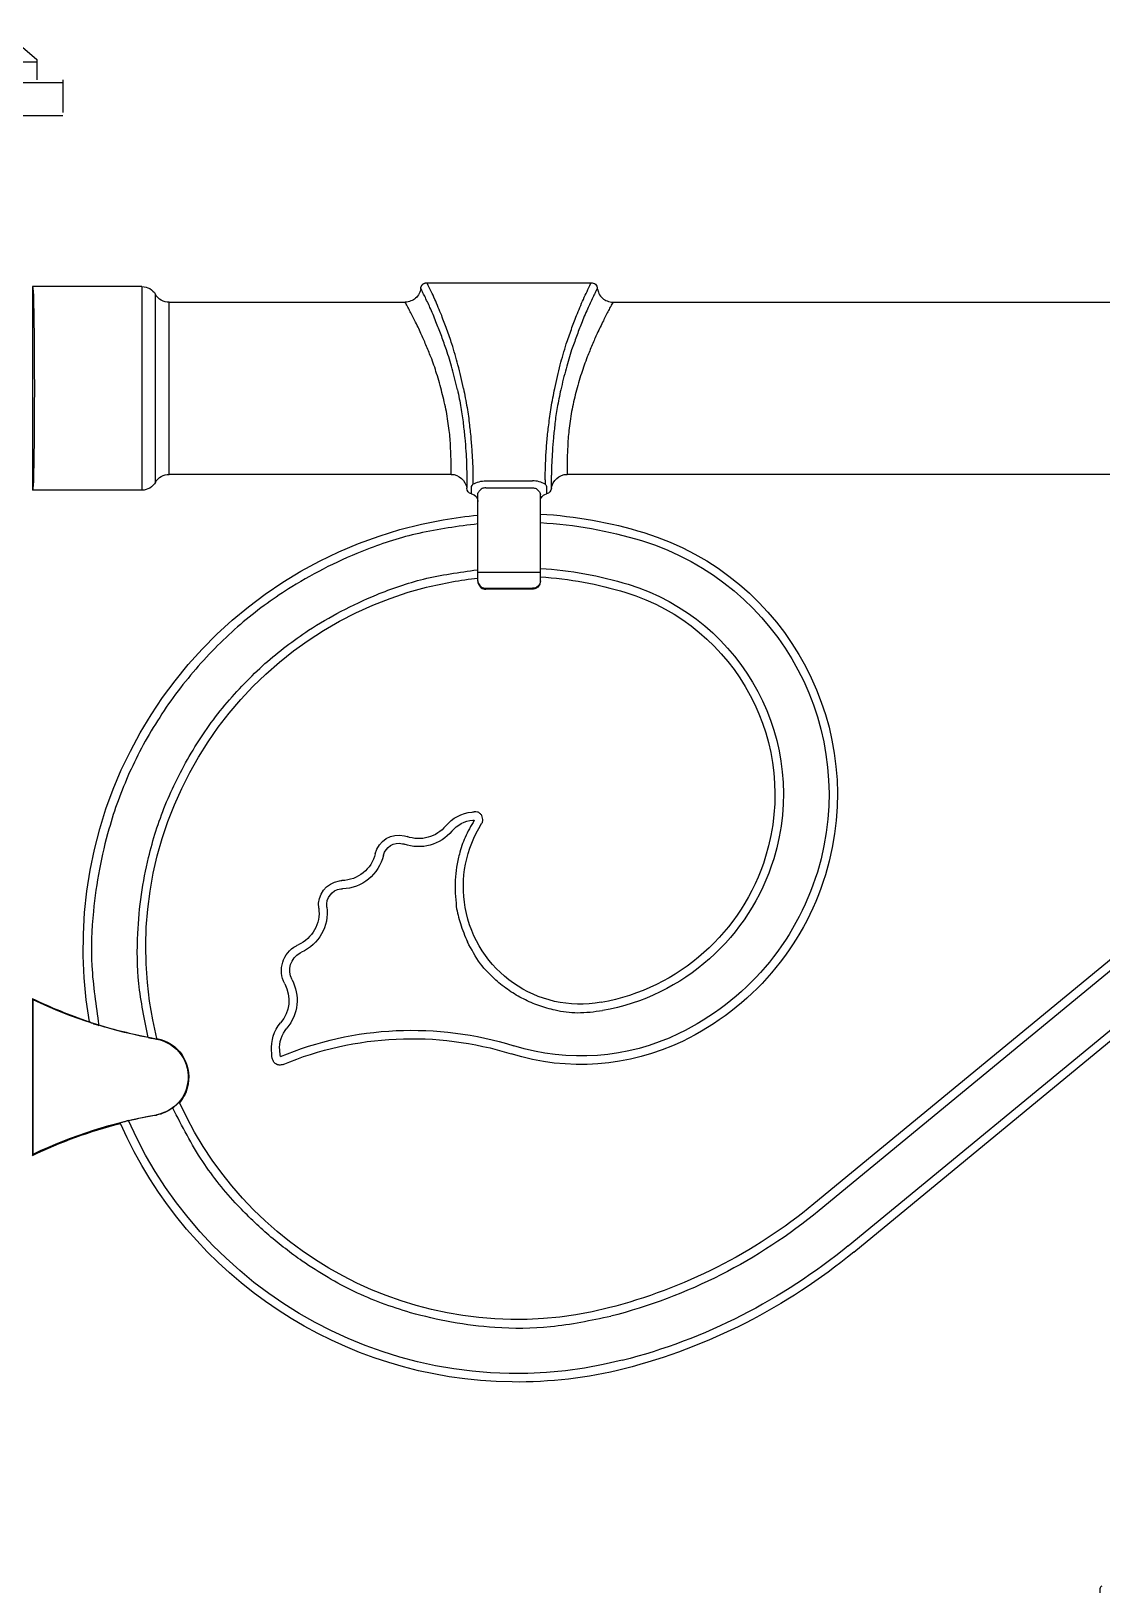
# Model space of a CAD drawing. Extents: x 0 to 225, y 0 to 465.
# Drawn here: x 102.73 to 127.44, y 412.6 to 448.64 of the extents above; entities that cross this region are included whole.
import ezdxf

# ---------------------------------------------------------------- set-up
doc = ezdxf.new("R2010")
doc.units = 0
doc.layers.add('LIVELLO_1', color=160, linetype='Continuous')

# ---------------------------------------------------------------- blocks, each defined once
blk = doc.blocks.new('AI9-BLK1')
at = {"layer": 'LIVELLO_1', "color": 7}
for p, q in [((-10.387, 216.194), (-9.626, 215.541)), ((-27.867, 215.488), (-9.626, 215.488)), ((-9.626, 215.541), (-9.626, 215.071)), ((-28.463, 215.013), (-9.029, 215.013)), ((-9.029, 215.071), (-9.029, 214.318)), ((-28.463, 214.252), (-9.029, 214.252)), ((-9.727, 210.298), (-9.727, 205.602)), ((-7.201, 210.298), (-9.727, 210.298)), ((-7.201, 210.298), (-7.201, 205.602)), ((-0.615, 210.388), (3.164, 210.388)), ((-6.889, 205.783), (-6.889, 210.121)), ((-6.575, 205.966), (-6.575, 209.938)), ((-6.575, 209.938), (-1.125, 209.938)), ((3.675, 209.938), (27.436, 209.938)), ((-0.063, 205.966), (-0.063, 206.231)), ((2.617, 206.231), (2.617, 205.966)), ((-6.575, 205.966), (-0.063, 205.966)), ((0.296, 205.948), (0.296, 205.644)), ((0.437, 205.838), (0.437, 205.743)), ((2.11, 205.838), (2.11, 205.743)), ((2.253, 205.644), (2.253, 205.948)), ((2.617, 205.966), (28.52, 205.966)), ((-7.201, 205.602), (-9.727, 205.602)), ((0.405, 205.514), (0.405, 205.666)), ((0.553, 203.497), (0.553, 205.5)), ((0.734, 205.816), (1.815, 205.816)), ((0.734, 205.655), (1.815, 205.655)), ((1.998, 203.497), (1.998, 205.5)), ((2.14, 205.666), (2.14, 205.514)), ((1.998, 203.695), (0.553, 203.695)), ((26.29, 203.929), (8.311, 189.123)), ((26.417, 203.775), (8.435, 188.973)), ((0.734, 203.338), (1.815, 203.338)), ((1.815, 203.316), (0.734, 203.316)), ((9.104, 188.159), (27.081, 202.961)), ((9.229, 188.009), (27.205, 202.811)), ((-9.727, 193.861), (-9.727, 190.244)), ((-9.727, 193.861), (-9.712, 193.836)), ((-9.712, 190.273), (-9.712, 193.836)), ((-8.39, 193.313), (-8.412, 193.324)), ((-9.727, 190.244), (-9.712, 190.273)), ((14.913, 180.241), (14.913, 180.146))]:
    blk.add_line(p, q, dxfattribs=at)
blk.add_lwpolyline([(-6.338, 191.46), (-6.342, 191.46), (-6.353, 191.46)], dxfattribs=at)
for points, knots in [([(-9.727, 210.298), (-9.718, 210.258), (-9.716, 210.223), (-9.712, 210.181), (-9.707, 210.143), (-9.707, 210.101), (-9.707, 210.068), (-9.707, 210.068), (-9.707, 209.923), (-9.707, 209.923), (-9.705, 209.878), (-9.705, 209.83), (-9.697, 209.783), (-9.697, 209.783), (-9.697, 209.614), (-9.697, 209.614), (-9.695, 209.563), (-9.695, 209.508), (-9.695, 209.453), (-9.693, 209.356), (-9.693, 209.256), (-9.693, 209.159), (-9.693, 209.06), (-9.688, 208.952), (-9.688, 208.85), (-9.688, 208.85), (-9.688, 208.422), (-9.688, 208.422), (-9.688, 208.265), (-9.684, 208.109), (-9.684, 207.95)], [0, 0, 0, 0, 1, 1, 1, 2, 2, 2, 3, 3, 3, 4, 4, 4, 5, 5, 5, 6, 6, 6, 7, 7, 7, 8, 8, 8, 9, 9, 9, 10, 10, 10, 10]), ([(-0.762, 210.258), (-0.773, 210.214), (-0.784, 210.174), (-0.799, 210.141), (-0.822, 210.097), (-0.85, 210.059), (-0.883, 210.028), (-0.917, 210), (-0.951, 209.978), (-0.992, 209.967), (-1.034, 209.945), (-1.08, 209.942), (-1.125, 209.938)], [0, 0, 0, 0, 1, 1, 1, 2, 2, 2, 3, 3, 3, 4, 4, 4, 4]), ([(-0.762, 210.258), (-0.762, 210.258), (-0.762, 210.282), (-0.762, 210.282), (-0.762, 210.291), (-0.754, 210.298), (-0.754, 210.304), (-0.749, 210.309), (-0.749, 210.309), (-0.747, 210.315), (-0.747, 210.315), (-0.743, 210.315), (-0.738, 210.326), (-0.738, 210.329), (-0.732, 210.335), (-0.732, 210.34), (-0.725, 210.34), (-0.721, 210.348), (-0.716, 210.351), (-0.714, 210.359), (-0.714, 210.359), (-0.71, 210.359), (-0.704, 210.362), (-0.702, 210.366), (-0.698, 210.366), (-0.693, 210.37), (-0.682, 210.375), (-0.68, 210.377), (-0.669, 210.381), (-0.664, 210.381), (-0.655, 210.386), (-0.652, 210.386), (-0.648, 210.388), (-0.641, 210.388), (-0.641, 210.388), (-0.622, 210.388), (-0.622, 210.388)], [0, 0, 0, 0, 1, 1, 1, 2, 2, 2, 3, 3, 3, 4, 4, 4, 5, 5, 5, 6, 6, 6, 7, 7, 7, 8, 8, 8, 9, 9, 9, 10, 10, 10, 11, 11, 11, 12, 12, 12, 12]), ([(-0.762, 210.258), (-0.762, 210.258), (-0.762, 210.282), (-0.762, 210.282), (-0.762, 210.291), (-0.754, 210.298), (-0.754, 210.304), (-0.749, 210.309), (-0.749, 210.309), (-0.747, 210.315), (-0.747, 210.315), (-0.743, 210.315), (-0.738, 210.326), (-0.738, 210.329), (-0.736, 210.335), (-0.732, 210.34), (-0.725, 210.348), (-0.721, 210.348), (-0.716, 210.351), (-0.714, 210.351), (-0.714, 210.359), (-0.71, 210.359), (-0.704, 210.362), (-0.702, 210.366), (-0.698, 210.366), (-0.698, 210.366), (-0.693, 210.37), (-0.686, 210.37), (-0.682, 210.377), (-0.682, 210.377), (-0.675, 210.377)], [0, 0, 0, 0, 1, 1, 1, 2, 2, 2, 3, 3, 3, 4, 4, 4, 5, 5, 5, 6, 6, 6, 7, 7, 7, 8, 8, 8, 9, 9, 9, 10, 10, 10, 10]), ([(0.081, 207.917), (0.043, 208.082), (0.003, 208.241), (-0.04, 208.404), (-0.081, 208.55), (-0.124, 208.693), (-0.171, 208.837), (-0.21, 208.947), (-0.244, 209.046), (-0.282, 209.148), (-0.32, 209.254), (-0.357, 209.349), (-0.4, 209.446), (-0.417, 209.503), (-0.44, 209.556), (-0.467, 209.614), (-0.486, 209.671), (-0.512, 209.724), (-0.536, 209.779), (-0.558, 209.825), (-0.576, 209.87), (-0.596, 209.914), (-0.619, 209.958), (-0.641, 210.002), (-0.659, 210.048), (-0.68, 210.084), (-0.698, 210.119), (-0.714, 210.154), (-0.732, 210.192), (-0.747, 210.223), (-0.762, 210.258)], [0, 0, 0, 0, 1, 1, 1, 2, 2, 2, 3, 3, 3, 4, 4, 4, 5, 5, 5, 6, 6, 6, 7, 7, 7, 8, 8, 8, 9, 9, 9, 10, 10, 10, 10]), ([(0.219, 207.95), (0.178, 208.129), (0.141, 208.312), (0.094, 208.493), (0.055, 208.649), (0.003, 208.813), (-0.047, 208.976), (-0.081, 209.084), (-0.124, 209.199), (-0.165, 209.311), (-0.203, 209.419), (-0.244, 209.523), (-0.282, 209.629), (-0.309, 209.693), (-0.335, 209.755), (-0.361, 209.819), (-0.389, 209.881), (-0.413, 209.945), (-0.44, 210.004), (-0.467, 210.07), (-0.497, 210.128), (-0.525, 210.187), (-0.553, 210.253), (-0.585, 210.309), (-0.615, 210.375)], [0, 0, 0, 0, 1, 1, 1, 2, 2, 2, 3, 3, 3, 4, 4, 4, 5, 5, 5, 6, 6, 6, 7, 7, 7, 8, 8, 8, 8]), ([(2.33, 207.95), (2.371, 208.129), (2.409, 208.312), (2.454, 208.493), (2.495, 208.649), (2.545, 208.813), (2.595, 208.976), (2.635, 209.084), (2.673, 209.199), (2.711, 209.311), (2.748, 209.419), (2.791, 209.523), (2.832, 209.629), (2.854, 209.693), (2.886, 209.755), (2.908, 209.819), (2.933, 209.881), (2.96, 209.945), (2.989, 210.004), (3.017, 210.07), (3.044, 210.128), (3.074, 210.187), (3.1, 210.253), (3.13, 210.309), (3.164, 210.375)], [0, 0, 0, 0, 1, 1, 1, 2, 2, 2, 3, 3, 3, 4, 4, 4, 5, 5, 5, 6, 6, 6, 7, 7, 7, 8, 8, 8, 8]), ([(3.311, 210.258), (3.297, 210.223), (3.276, 210.192), (3.259, 210.154), (3.24, 210.119), (3.229, 210.084), (3.207, 210.048), (3.186, 210.002), (3.164, 209.958), (3.145, 209.914), (3.123, 209.87), (3.1, 209.825), (3.085, 209.779), (3.063, 209.724), (3.035, 209.671), (3.009, 209.614), (2.987, 209.556), (2.967, 209.503), (2.942, 209.446), (2.904, 209.349), (2.865, 209.254), (2.832, 209.148), (2.791, 209.046), (2.757, 208.947), (2.718, 208.837), (2.673, 208.693), (2.628, 208.55), (2.59, 208.404), (2.545, 208.241), (2.506, 208.082), (2.465, 207.917)], [0, 0, 0, 0, 1, 1, 1, 2, 2, 2, 3, 3, 3, 4, 4, 4, 5, 5, 5, 6, 6, 6, 7, 7, 7, 8, 8, 8, 9, 9, 9, 10, 10, 10, 10]), ([(3.168, 210.388), (3.186, 210.388), (3.197, 210.386), (3.218, 210.381), (3.236, 210.377), (3.252, 210.366), (3.265, 210.351), (3.276, 210.34), (3.287, 210.329), (3.3, 210.309), (3.3, 210.298), (3.308, 210.278), (3.311, 210.258)], [0, 0, 0, 0, 1, 1, 1, 2, 2, 2, 3, 3, 3, 4, 4, 4, 4]), ([(3.311, 210.258), (3.324, 210.214), (3.331, 210.174), (3.349, 210.141), (3.365, 210.097), (3.395, 210.059), (3.428, 210.028), (3.462, 210), (3.5, 209.978), (3.539, 209.967), (3.58, 209.945), (3.63, 209.942), (3.675, 209.938)], [0, 0, 0, 0, 1, 1, 1, 2, 2, 2, 3, 3, 3, 4, 4, 4, 4]), ([(-0.063, 206.229), (-0.068, 206.35), (-0.07, 206.476), (-0.079, 206.597), (-0.081, 206.721), (-0.092, 206.851), (-0.108, 206.979), (-0.124, 207.12), (-0.147, 207.266), (-0.171, 207.416), (-0.203, 207.561), (-0.238, 207.709), (-0.275, 207.857), (-0.312, 208.001), (-0.35, 208.146), (-0.4, 208.292), (-0.434, 208.42), (-0.484, 208.548), (-0.531, 208.676), (-0.57, 208.771), (-0.607, 208.859), (-0.648, 208.952), (-0.682, 209.046), (-0.721, 209.128), (-0.762, 209.216), (-0.782, 209.267), (-0.807, 209.318), (-0.827, 209.362), (-0.857, 209.413), (-0.874, 209.461), (-0.902, 209.512), (-0.922, 209.55), (-0.939, 209.594), (-0.962, 209.631), (-0.98, 209.671), (-1.001, 209.711), (-1.023, 209.748), (-1.042, 209.783), (-1.057, 209.814), (-1.071, 209.843), (-1.092, 209.874), (-1.107, 209.907), (-1.125, 209.938)], [0, 0, 0, 0, 1, 1, 1, 2, 2, 2, 3, 3, 3, 4, 4, 4, 5, 5, 5, 6, 6, 6, 7, 7, 7, 8, 8, 8, 9, 9, 9, 10, 10, 10, 11, 11, 11, 12, 12, 12, 13, 13, 13, 14, 14, 14, 14]), ([(3.675, 209.938), (3.652, 209.907), (3.636, 209.874), (3.622, 209.843), (3.602, 209.814), (3.589, 209.783), (3.568, 209.748), (3.55, 209.711), (3.527, 209.671), (3.507, 209.631), (3.489, 209.594), (3.466, 209.55), (3.451, 209.512), (3.425, 209.461), (3.403, 209.413), (3.38, 209.362), (3.358, 209.318), (3.331, 209.267), (3.308, 209.216), (3.27, 209.128), (3.229, 209.046), (3.19, 208.952), (3.152, 208.859), (3.117, 208.771), (3.08, 208.676), (3.028, 208.548), (2.983, 208.42), (2.942, 208.292), (2.897, 208.146), (2.854, 208.001), (2.815, 207.857), (2.78, 207.709), (2.748, 207.561), (2.718, 207.416), (2.692, 207.266), (2.673, 207.12), (2.655, 206.979), (2.64, 206.851), (2.628, 206.721), (2.628, 206.597), (2.617, 206.476), (2.617, 206.35), (2.617, 206.229)], [0, 0, 0, 0, 1, 1, 1, 2, 2, 2, 3, 3, 3, 4, 4, 4, 5, 5, 5, 6, 6, 6, 7, 7, 7, 8, 8, 8, 9, 9, 9, 10, 10, 10, 11, 11, 11, 12, 12, 12, 13, 13, 13, 14, 14, 14, 14]), ([(-9.684, 207.95), (-9.684, 207.793), (-9.688, 207.634), (-9.688, 207.478), (-9.688, 207.478), (-9.688, 207.052), (-9.688, 207.052), (-9.688, 206.946), (-9.693, 206.844), (-9.693, 206.738), (-9.693, 206.641), (-9.693, 206.546), (-9.695, 206.445), (-9.695, 206.392), (-9.695, 206.337), (-9.697, 206.282), (-9.697, 206.282), (-9.697, 206.121), (-9.697, 206.121), (-9.705, 206.07), (-9.705, 206.023), (-9.707, 205.975), (-9.707, 205.975), (-9.707, 205.836), (-9.707, 205.836), (-9.707, 205.794), (-9.707, 205.754), (-9.712, 205.721), (-9.716, 205.679), (-9.718, 205.644), (-9.727, 205.6)], [0, 0, 0, 0, 1, 1, 1, 2, 2, 2, 3, 3, 3, 4, 4, 4, 5, 5, 5, 6, 6, 6, 7, 7, 7, 8, 8, 8, 9, 9, 9, 10, 10, 10, 10]), ([(0.081, 207.917), (0.111, 207.78), (0.138, 207.641), (0.161, 207.506), (0.178, 207.378), (0.202, 207.255), (0.217, 207.131), (0.228, 207.023), (0.24, 206.915), (0.251, 206.809), (0.262, 206.705), (0.269, 206.599), (0.278, 206.496), (0.28, 206.412), (0.29, 206.323), (0.29, 206.238), (0.292, 206.143), (0.296, 206.048), (0.296, 205.946)], [0, 0, 0, 0, 1, 1, 1, 2, 2, 2, 3, 3, 3, 4, 4, 4, 5, 5, 5, 6, 6, 6, 6]), ([(0.219, 207.95), (0.251, 207.804), (0.278, 207.654), (0.303, 207.506), (0.325, 207.376), (0.346, 207.239), (0.359, 207.107), (0.371, 206.992), (0.387, 206.877), (0.394, 206.763), (0.405, 206.648), (0.413, 206.535), (0.42, 206.423), (0.428, 206.33), (0.428, 206.24), (0.437, 206.145), (0.437, 206.145), (0.437, 205.836), (0.437, 205.836)], [0, 0, 0, 0, 1, 1, 1, 2, 2, 2, 3, 3, 3, 4, 4, 4, 5, 5, 5, 6, 6, 6, 6]), ([(2.11, 205.836), (2.11, 205.937), (2.11, 206.041), (2.112, 206.145), (2.118, 206.24), (2.122, 206.33), (2.125, 206.423), (2.133, 206.535), (2.14, 206.648), (2.151, 206.763), (2.162, 206.877), (2.174, 206.992), (2.19, 207.107), (2.205, 207.239), (2.228, 207.376), (2.246, 207.506), (2.269, 207.654), (2.298, 207.804), (2.33, 207.95)], [0, 0, 0, 0, 1, 1, 1, 2, 2, 2, 3, 3, 3, 4, 4, 4, 5, 5, 5, 6, 6, 6, 6]), ([(2.465, 207.917), (2.438, 207.78), (2.411, 207.641), (2.382, 207.506), (2.364, 207.383), (2.343, 207.259), (2.332, 207.136), (2.321, 207.023), (2.308, 206.922), (2.296, 206.811), (2.285, 206.705), (2.276, 206.602), (2.276, 206.498), (2.265, 206.412), (2.263, 206.323), (2.257, 206.24), (2.253, 206.143), (2.253, 206.048), (2.253, 205.946)], [0, 0, 0, 0, 1, 1, 1, 2, 2, 2, 3, 3, 3, 4, 4, 4, 5, 5, 5, 6, 6, 6, 6]), ([(0.405, 205.666), (0.405, 205.679), (0.405, 205.688), (0.418, 205.706), (0.426, 205.721), (0.428, 205.73), (0.437, 205.741)], [0, 0, 0, 0, 1, 1, 1, 2, 2, 2, 2]), ([(0.437, 205.741), (0.486, 205.763), (0.531, 205.783), (0.583, 205.794), (0.629, 205.809), (0.683, 205.814), (0.734, 205.816)], [0, 0, 0, 0, 1, 1, 1, 2, 2, 2, 2]), ([(0.553, 205.5), (0.553, 205.511), (0.553, 205.527), (0.56, 205.545), (0.568, 205.551), (0.577, 205.565), (0.583, 205.578)], [0, 0, 0, 0, 1, 1, 1, 2, 2, 2, 2]), ([(0.734, 205.655), (0.706, 205.65), (0.674, 205.646), (0.651, 205.635), (0.624, 205.622), (0.605, 205.595), (0.583, 205.578)], [0, 0, 0, 0, 1, 1, 1, 2, 2, 2, 2]), ([(2.11, 205.741), (2.065, 205.763), (2.02, 205.783), (1.966, 205.794), (1.916, 205.809), (1.869, 205.814), (1.815, 205.816)], [0, 0, 0, 0, 1, 1, 1, 2, 2, 2, 2]), ([(1.815, 205.655), (1.847, 205.65), (1.871, 205.646), (1.898, 205.635), (1.925, 205.622), (1.944, 205.595), (1.959, 205.578)], [0, 0, 0, 0, 1, 1, 1, 2, 2, 2, 2]), ([(1.959, 205.578), (1.972, 205.565), (1.978, 205.551), (1.985, 205.545), (1.989, 205.527), (1.994, 205.511), (1.998, 205.5)], [0, 0, 0, 0, 1, 1, 1, 2, 2, 2, 2]), ([(2.11, 205.741), (2.118, 205.73), (2.125, 205.721), (2.133, 205.706), (2.133, 205.688), (2.14, 205.679), (2.14, 205.666)], [0, 0, 0, 0, 1, 1, 1, 2, 2, 2, 2]), ([(-8.412, 193.324), (-9.35, 198.784), (-5.696, 203.971), (-0.244, 204.913), (0.02, 204.964), (0.285, 204.997), (0.553, 205.02)], [0, 0, 0, 0, 1, 1, 1, 2, 2, 2, 2]), ([(0.553, 204.821), (0.096, 204.764), (-0.361, 204.704), (-0.807, 204.602), (-1.219, 204.512), (-1.62, 204.382), (-2.008, 204.232), (-2.316, 204.112), (-2.614, 203.976), (-2.91, 203.834), (-3.192, 203.687), (-3.47, 203.534), (-3.742, 203.369), (-3.938, 203.245), (-4.126, 203.117), (-4.313, 202.987), (-4.503, 202.853), (-4.682, 202.709), (-4.861, 202.557), (-5.041, 202.405), (-5.217, 202.241), (-5.391, 202.078), (-5.565, 201.899), (-5.737, 201.725), (-5.9, 201.537), (-6.06, 201.35), (-6.219, 201.162), (-6.367, 200.964), (-6.519, 200.767), (-6.659, 200.564), (-6.79, 200.355), (-6.926, 200.147), (-7.052, 199.938), (-7.172, 199.721), (-7.284, 199.507), (-7.388, 199.293), (-7.493, 199.073), (-7.583, 198.867), (-7.668, 198.653), (-7.75, 198.43), (-7.832, 198.221), (-7.899, 198), (-7.963, 197.777), (-8.053, 197.473), (-8.125, 197.162), (-8.183, 196.848), (-8.245, 196.528), (-8.291, 196.204), (-8.321, 195.875), (-8.365, 195.458), (-8.38, 195.037), (-8.358, 194.62), (-8.332, 194.156), (-8.263, 193.702), (-8.196, 193.245)], [0, 0, 0, 0, 1, 1, 1, 2, 2, 2, 3, 3, 3, 4, 4, 4, 5, 5, 5, 6, 6, 6, 7, 7, 7, 8, 8, 8, 9, 9, 9, 10, 10, 10, 11, 11, 11, 12, 12, 12, 13, 13, 13, 14, 14, 14, 15, 15, 15, 16, 16, 16, 17, 17, 17, 18, 18, 18, 18]), ([(4.384, 204.62), (7.722, 203.598), (9.596, 200.061), (8.576, 196.72), (8.063, 195.037), (6.865, 193.642), (5.277, 192.876), (4.04, 192.283), (2.628, 192.177), (1.325, 192.587)], [0, 0, 0, 0, 1, 1, 1, 2, 2, 2, 3, 3, 3, 3]), ([(4.332, 204.435), (7.563, 203.442), (9.378, 200.019), (8.39, 196.784), (7.89, 195.149), (6.736, 193.799), (5.193, 193.055)], [0, 0, 0, 0, 1, 1, 1, 2, 2, 2, 2]), ([(-7.056, 192.965), (-7.142, 193.373), (-7.228, 193.792), (-7.273, 194.214), (-7.312, 194.591), (-7.319, 194.984), (-7.295, 195.368), (-7.284, 195.666), (-7.256, 195.968), (-7.215, 196.264), (-7.172, 196.55), (-7.111, 196.837), (-7.047, 197.122), (-6.998, 197.325), (-6.943, 197.528), (-6.881, 197.731), (-6.812, 197.932), (-6.743, 198.13), (-6.665, 198.327), (-6.579, 198.53), (-6.491, 198.728), (-6.389, 198.927), (-6.293, 199.132), (-6.187, 199.329), (-6.064, 199.527), (-5.952, 199.721), (-5.829, 199.909), (-5.699, 200.094), (-5.57, 200.282), (-5.434, 200.458), (-5.287, 200.635), (-5.143, 200.807), (-4.991, 200.973), (-4.833, 201.138), (-4.682, 201.295), (-4.524, 201.451), (-4.361, 201.595), (-4.203, 201.734), (-4.04, 201.871), (-3.869, 201.999), (-3.705, 202.124), (-3.531, 202.248), (-3.355, 202.365), (-3.109, 202.521), (-2.864, 202.672), (-2.603, 202.804), (-2.338, 202.941), (-2.064, 203.069), (-1.789, 203.184), (-1.435, 203.325), (-1.071, 203.455), (-0.698, 203.548), (-0.294, 203.645), (0.122, 203.7), (0.542, 203.762)], [0, 0, 0, 0, 1, 1, 1, 2, 2, 2, 3, 3, 3, 4, 4, 4, 5, 5, 5, 6, 6, 6, 7, 7, 7, 8, 8, 8, 9, 9, 9, 10, 10, 10, 11, 11, 11, 12, 12, 12, 13, 13, 13, 14, 14, 14, 15, 15, 15, 16, 16, 16, 17, 17, 17, 18, 18, 18, 18]), ([(1.998, 203.793), (2.685, 203.753), (3.365, 203.627), (4.022, 203.426), (6.698, 202.603), (8.203, 199.77), (7.382, 197.091), (6.827, 195.275), (5.303, 193.916), (3.432, 193.585)], [0, 0, 0, 0, 1, 1, 1, 2, 2, 2, 3, 3, 3, 3]), ([(-6.855, 192.943), (-8.008, 197.537), (-5.219, 202.199), (-0.633, 203.36), (-0.244, 203.451), (0.152, 203.528), (0.553, 203.567)], [0, 0, 0, 0, 1, 1, 1, 2, 2, 2, 2]), ([(0.553, 203.51), (0.553, 203.504), (0.553, 203.488), (0.556, 203.481), (0.56, 203.47), (0.566, 203.455), (0.566, 203.442), (0.583, 203.413), (0.605, 203.382), (0.633, 203.367), (0.661, 203.347), (0.696, 203.336), (0.734, 203.336)], [0, 0, 0, 0, 1, 1, 1, 2, 2, 2, 3, 3, 3, 4, 4, 4, 4]), ([(0.553, 203.495), (0.553, 203.484), (0.553, 203.47), (0.556, 203.464), (0.56, 203.451), (0.566, 203.44), (0.566, 203.428), (0.583, 203.395), (0.605, 203.367), (0.633, 203.347), (0.661, 203.325), (0.696, 203.318), (0.734, 203.314)], [0, 0, 0, 0, 1, 1, 1, 2, 2, 2, 3, 3, 3, 4, 4, 4, 4]), ([(1.998, 203.51), (1.989, 203.488), (1.989, 203.47), (1.982, 203.442), (1.972, 203.424), (1.959, 203.402), (1.944, 203.389), (1.925, 203.371), (1.905, 203.358), (1.883, 203.347), (1.86, 203.336), (1.838, 203.336), (1.815, 203.336)], [0, 0, 0, 0, 1, 1, 1, 2, 2, 2, 3, 3, 3, 4, 4, 4, 4]), ([(1.998, 203.495), (1.994, 203.484), (1.989, 203.47), (1.989, 203.464), (1.989, 203.451), (1.985, 203.44), (1.982, 203.428), (1.959, 203.395), (1.944, 203.367), (1.914, 203.347), (1.887, 203.325), (1.849, 203.318), (1.815, 203.314)], [0, 0, 0, 0, 1, 1, 1, 2, 2, 2, 3, 3, 3, 4, 4, 4, 4]), ([(3.966, 203.239), (6.534, 202.449), (7.983, 199.724), (7.197, 197.146), (6.664, 195.396), (5.193, 194.094), (3.399, 193.772)], [0, 0, 0, 0, 1, 1, 1, 2, 2, 2, 2]), ([(-0.187, 197.85), (-0.034, 198.031), (0.178, 198.144), (0.418, 198.17), (0.437, 198.17), (0.454, 198.17), (0.471, 198.174)], [0, 0, 0, 0, 1, 1, 1, 2, 2, 2, 2]), ([(0.471, 197.98), (0.391, 197.85), (0.318, 197.722), (0.262, 197.581), (0.202, 197.46), (0.156, 197.329), (0.127, 197.197), (0.096, 197.1), (0.077, 197.001), (0.061, 196.895), (0.048, 196.798), (0.038, 196.698), (0.032, 196.597), (0.027, 196.497), (0.027, 196.394), (0.032, 196.297), (0.032, 196.193), (0.048, 196.089), (0.055, 195.986), (0.077, 195.855), (0.107, 195.723), (0.15, 195.593), (0.195, 195.449), (0.256, 195.31), (0.314, 195.171)], [0, 0, 0, 0, 1, 1, 1, 2, 2, 2, 3, 3, 3, 4, 4, 4, 5, 5, 5, 6, 6, 6, 7, 7, 7, 8, 8, 8, 8]), ([(3.399, 193.777), (1.925, 193.51), (0.52, 194.494), (0.262, 195.966), (0.138, 196.637), (0.278, 197.325), (0.64, 197.901)], [0, 0, 0, 0, 1, 1, 1, 2, 2, 2, 2]), ([(0.64, 197.899), (0.651, 197.916), (0.663, 197.941), (0.669, 197.965), (0.674, 197.985), (0.669, 198.009), (0.663, 198.031), (0.661, 198.049), (0.651, 198.069), (0.644, 198.089), (0.629, 198.106), (0.622, 198.122), (0.599, 198.137), (0.583, 198.152), (0.566, 198.161), (0.542, 198.17), (0.522, 198.174), (0.497, 198.174), (0.471, 198.174)], [0, 0, 0, 0, 1, 1, 1, 2, 2, 2, 3, 3, 3, 4, 4, 4, 5, 5, 5, 6, 6, 6, 6]), ([(-1.816, 197.208), (-1.741, 197.51), (-1.441, 197.696), (-1.143, 197.623), (-1.12, 197.616), (-1.103, 197.61), (-1.082, 197.603)], [0, 0, 0, 0, 1, 1, 1, 2, 2, 2, 2]), ([(-1.627, 197.171), (-1.579, 197.362), (-1.385, 197.488), (-1.186, 197.438), (-1.17, 197.435), (-1.159, 197.435), (-1.148, 197.429)], [0, 0, 0, 0, 1, 1, 1, 2, 2, 2, 2]), ([(-3.12, 195.952), (-3.161, 196.259), (-2.946, 196.535), (-2.644, 196.579), (-2.625, 196.586), (-2.603, 196.586), (-2.584, 196.586)], [0, 0, 0, 0, 1, 1, 1, 2, 2, 2, 2]), ([(-2.933, 195.977), (-2.957, 196.184), (-2.819, 196.367), (-2.614, 196.396), (-2.614, 196.396), (-2.575, 196.396), (-2.575, 196.396)], [0, 0, 0, 0, 1, 1, 1, 2, 2, 2, 2]), ([(-3.904, 194.205), (-4.072, 194.523), (-3.953, 194.917), (-3.636, 195.083), (-3.624, 195.09), (-3.608, 195.101), (-3.593, 195.105)], [0, 0, 0, 0, 1, 1, 1, 2, 2, 2, 2]), ([(3.432, 193.582), (3.24, 193.552), (3.044, 193.53), (2.854, 193.53), (2.677, 193.53), (2.506, 193.552), (2.336, 193.596), (2.213, 193.618), (2.084, 193.655), (1.959, 193.702), (1.842, 193.741), (1.724, 193.797), (1.607, 193.854), (1.494, 193.911), (1.385, 193.975), (1.275, 194.05), (1.168, 194.121), (1.066, 194.203), (0.965, 194.291), (0.84, 194.403), (0.717, 194.534), (0.613, 194.668), (0.499, 194.829), (0.405, 194.999), (0.314, 195.171)], [0, 0, 0, 0, 1, 1, 1, 2, 2, 2, 3, 3, 3, 4, 4, 4, 5, 5, 5, 6, 6, 6, 7, 7, 7, 8, 8, 8, 8]), ([(-3.737, 194.298), (-3.854, 194.523), (-3.772, 194.801), (-3.548, 194.92), (-3.537, 194.922), (-3.529, 194.931), (-3.522, 194.931)], [0, 0, 0, 0, 1, 1, 1, 2, 2, 2, 2]), ([(-8.39, 193.311), (-8.38, 193.307), (-8.367, 193.304), (-8.358, 193.3), (-8.345, 193.293), (-8.332, 193.291), (-8.319, 193.282), (-8.302, 193.276), (-8.278, 193.269), (-8.261, 193.265), (-8.241, 193.258), (-8.216, 193.252), (-8.196, 193.245)], [0, 0, 0, 0, 1, 1, 1, 2, 2, 2, 3, 3, 3, 4, 4, 4, 4]), ([(-7.056, 192.965), (-7.041, 192.958), (-7.021, 192.956), (-6.995, 192.952), (-6.978, 192.947), (-6.959, 192.945), (-6.937, 192.943), (-6.926, 192.941), (-6.914, 192.936), (-6.896, 192.936), (-6.885, 192.936), (-6.878, 192.934), (-6.864, 192.934)], [0, 0, 0, 0, 1, 1, 1, 2, 2, 2, 3, 3, 3, 4, 4, 4, 4]), ([(-6.868, 192.927), (-6.389, 192.846), (-6.064, 192.387), (-6.148, 191.903), (-6.211, 191.53), (-6.499, 191.244), (-6.868, 191.18)], [0, 0, 0, 0, 1, 1, 1, 2, 2, 2, 2]), ([(-6.864, 192.934), (-6.864, 192.934), (-6.862, 192.936), (-6.857, 192.936), (-6.855, 192.936), (-6.855, 192.936), (-6.855, 192.941)], [0, 0, 0, 0, 1, 1, 1, 2, 2, 2, 2]), ([(-6.855, 192.941), (-6.363, 192.848), (-6.044, 192.373), (-6.137, 191.886), (-6.159, 191.729), (-6.232, 191.581), (-6.338, 191.46)], [0, 0, 0, 0, 1, 1, 1, 2, 2, 2, 2]), ([(-3.945, 192.342), (-3.974, 192.334), (-4.001, 192.327), (-4.031, 192.327), (-4.054, 192.329), (-4.083, 192.338), (-4.108, 192.353), (-4.13, 192.371), (-4.153, 192.391), (-4.166, 192.413), (-4.182, 192.433), (-4.184, 192.464), (-4.194, 192.486)], [0, 0, 0, 0, 1, 1, 1, 2, 2, 2, 3, 3, 3, 4, 4, 4, 4]), ([(-6.353, 191.46), (-6.359, 191.453), (-6.367, 191.444), (-6.374, 191.442), (-6.385, 191.427), (-6.389, 191.42), (-6.4, 191.411), (-6.417, 191.396), (-6.428, 191.385), (-6.441, 191.376), (-6.458, 191.36), (-6.478, 191.347), (-6.491, 191.336)], [0, 0, 0, 0, 1, 1, 1, 2, 2, 2, 3, 3, 3, 4, 4, 4, 4]), ([(3.622, 186.526), (3.164, 186.431), (2.703, 186.332), (2.231, 186.285), (1.808, 186.241), (1.374, 186.241), (0.943, 186.27), (0.61, 186.292), (0.278, 186.336), (-0.052, 186.393), (-0.372, 186.453), (-0.691, 186.526), (-1.001, 186.612), (-1.227, 186.678), (-1.446, 186.751), (-1.67, 186.835), (-1.879, 186.914), (-2.097, 187.002), (-2.304, 187.102), (-2.508, 187.199), (-2.709, 187.307), (-2.905, 187.422), (-3.109, 187.541), (-3.306, 187.669), (-3.5, 187.801), (-3.766, 187.989), (-4.02, 188.185), (-4.27, 188.399), (-4.524, 188.618), (-4.768, 188.849), (-4.991, 189.09), (-5.289, 189.408), (-5.563, 189.741), (-5.798, 190.103), (-6.06, 190.496), (-6.273, 190.915), (-6.491, 191.336)], [0, 0, 0, 0, 1, 1, 1, 2, 2, 2, 3, 3, 3, 4, 4, 4, 5, 5, 5, 6, 6, 6, 7, 7, 7, 8, 8, 8, 9, 9, 9, 10, 10, 10, 11, 11, 11, 12, 12, 12, 12]), ([(-7.513, 191.045), (-7.536, 191.041), (-7.554, 191.034), (-7.569, 191.03), (-7.588, 191.023), (-7.605, 191.016), (-7.623, 191.016), (-7.637, 191.012), (-7.648, 191.01), (-7.659, 191.005), (-7.668, 191.001), (-7.683, 191.001), (-7.694, 190.994)], [0, 0, 0, 0, 1, 1, 1, 2, 2, 2, 3, 3, 3, 4, 4, 4, 4])]:
    blk.add_open_spline(points, degree=3, knots=knots, dxfattribs=at)
for points in [[(-7.201, 210.298), (-7.073, 210.298), (-6.952, 210.234), (-6.889, 210.119)], [(-6.575, 209.938), (-6.704, 209.938), (-6.823, 210.004), (-6.889, 210.119)], [(-6.889, 205.783), (-6.823, 205.895), (-6.704, 205.964), (-6.575, 205.964)], [(-0.063, 205.964), (0.118, 205.964), (0.273, 205.825), (0.296, 205.644)], [(2.253, 205.644), (2.276, 205.825), (2.427, 205.964), (2.617, 205.964)], [(-6.889, 205.783), (-6.952, 205.67), (-7.073, 205.6), (-7.201, 205.6)], [(0.405, 205.514), (0.346, 205.527), (0.301, 205.578), (0.296, 205.644)], [(0.405, 205.514), (0.493, 205.494), (0.553, 205.421), (0.553, 205.337)], [(2.016, 205.417), (2.039, 205.47), (2.084, 205.503), (2.14, 205.514)], [(2.253, 205.644), (2.246, 205.578), (2.201, 205.527), (2.14, 205.514)], [(1.998, 205.048), (2.804, 205.002), (3.611, 204.858), (4.384, 204.62)], [(1.998, 204.85), (2.791, 204.808), (3.568, 204.666), (4.332, 204.435)], [(1.998, 203.596), (2.662, 203.559), (3.324, 203.431), (3.966, 203.239)], [(-0.045, 197.731), (0.077, 197.874), (0.247, 197.965), (0.437, 197.98)], [(0.437, 197.98), (0.443, 197.983), (0.454, 197.983), (0.471, 197.983)], [(-0.045, 197.731), (-0.312, 197.409), (-0.754, 197.285), (-1.148, 197.429)], [(-0.187, 197.85), (-0.402, 197.59), (-0.762, 197.488), (-1.082, 197.603)], [(-1.816, 197.208), (-1.9, 196.848), (-2.215, 196.597), (-2.584, 196.586)], [(-1.627, 197.171), (-1.732, 196.723), (-2.122, 196.409), (-2.575, 196.396)], [(-3.12, 195.952), (-3.075, 195.593), (-3.267, 195.249), (-3.593, 195.105)], [(-2.933, 195.977), (-2.877, 195.536), (-3.114, 195.112), (-3.522, 194.931)], [(-3.737, 194.298), (-3.545, 193.938), (-3.593, 193.497), (-3.854, 193.181)], [(-3.904, 194.205), (-3.748, 193.909), (-3.787, 193.552), (-4.001, 193.304)], [(-8.412, 193.322), (-8.858, 193.474), (-9.3, 193.651), (-9.727, 193.856)], [(-6.868, 192.927), (-7.856, 193.104), (-8.808, 193.402), (-9.712, 193.836)], [(-7.056, 192.967), (-7.445, 193.042), (-7.823, 193.137), (-8.196, 193.247)], [(-4.209, 192.654), (-4.227, 192.89), (-4.153, 193.119), (-4.001, 193.304)], [(-4.006, 192.526), (-2.295, 193.238), (-0.389, 193.324), (1.381, 192.773)], [(-4.02, 192.669), (-4.037, 192.852), (-3.977, 193.037), (-3.854, 193.181)], [(-3.945, 192.342), (-2.273, 193.042), (-0.411, 193.126), (1.325, 192.587)], [(5.193, 193.055), (4.005, 192.481), (2.64, 192.38), (1.381, 192.773)], [(-4.194, 192.486), (-4.203, 192.541), (-4.205, 192.596), (-4.209, 192.654)], [(-4.006, 192.526), (-4.009, 192.576), (-4.017, 192.62), (-4.02, 192.669)], [(3.572, 186.722), (-0.44, 185.692), (-4.609, 187.698), (-6.338, 191.462)], [(-9.712, 190.273), (-8.808, 190.703), (-7.856, 191.007), (-6.868, 191.18)], [(-7.513, 191.047), (-7.301, 191.093), (-7.084, 191.142), (-6.868, 191.175)], [(-6.491, 191.338), (-6.605, 191.255), (-6.728, 191.197), (-6.868, 191.175)], [(-9.727, 190.24), (-9.076, 190.559), (-8.397, 190.8), (-7.7, 190.981)], [(1.342, 185.012), (-2.584, 185.056), (-6.118, 187.395), (-7.7, 190.983)], [(3.882, 185.513), (-0.754, 184.328), (-5.57, 186.663), (-7.513, 191.047)], [(8.311, 189.123), (6.928, 187.984), (5.314, 187.166), (3.572, 186.722)], [(8.435, 188.973), (7.03, 187.817), (5.389, 186.983), (3.622, 186.53)], [(9.104, 188.159), (7.579, 186.905), (5.799, 185.994), (3.887, 185.511)], [(9.229, 188.009), (7.683, 186.735), (5.873, 185.815), (3.932, 185.317)], [(3.932, 185.317), (3.085, 185.105), (2.215, 185.001), (1.342, 185.012)], [(14.956, 180.299), (14.934, 180.29), (14.913, 180.268), (14.913, 180.241)]]:
    blk.add_open_spline(points, degree=3, dxfattribs=at)

msp = doc.modelspace()

# ---------------------------------------------------------------- block references
at = {"layer": 'LIVELLO_1', "color": 7}
msp.add_blockref('AI9-BLK1', (112.48564, 232.449377), dxfattribs=at)

doc.saveas('drawing.dxf')
